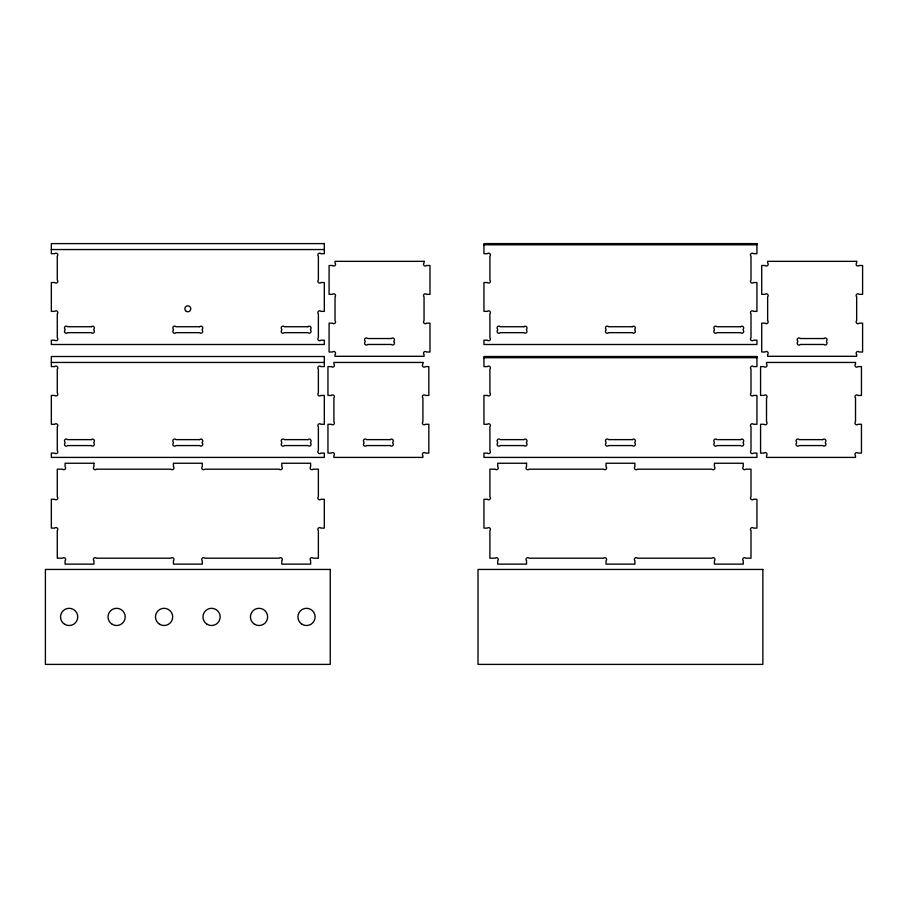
<?xml version="1.0" encoding="UTF-8"?>
<svg xmlns="http://www.w3.org/2000/svg" width="908" height="908" viewBox="0 0 908 908"><rect width="100%" height="100%" fill="white"/><g stroke="black" fill="none" stroke-linecap="round" stroke-linejoin="round"><path stroke-width="1.36" d="M483.953 244.797L756.932 244.797M51.336 249.541L324.315 249.541M483.953 357.707L756.932 357.707M51.336 362.451L324.315 362.451M324.315 243.605L51.336 243.605L51.336 253.695L54.752 253.695A1.782 1.782 0 0 1 57.272 253.695A1.782 1.782 0 0 1 57.272 256.215L57.272 280.016A1.782 1.782 0 0 1 57.272 282.536A1.782 1.782 0 0 1 54.752 282.536L51.336 282.536L51.336 311.365L54.752 311.365A1.782 1.782 0 0 1 57.272 311.365A1.782 1.782 0 0 1 57.272 313.884L57.272 337.685A1.782 1.782 0 0 1 57.272 340.205A1.782 1.782 0 0 1 54.752 340.205L51.336 340.205L51.336 344.495L324.315 344.495L324.315 340.205L320.899 340.205A1.782 1.782 0 0 1 318.379 340.205A1.782 1.782 0 0 1 318.379 337.685L318.379 313.884A1.782 1.782 0 0 1 318.379 311.365A1.782 1.782 0 0 1 320.899 311.365L324.315 311.365L324.315 282.536L320.899 282.536A1.782 1.782 0 0 1 318.379 282.536A1.782 1.782 0 0 1 318.379 280.016L318.379 256.215A1.782 1.782 0 0 1 318.379 253.695A1.782 1.782 0 0 1 320.899 253.695L324.315 253.695L324.315 243.605M756.932 243.605L483.953 243.605L483.953 253.695L487.369 253.695A1.782 1.782 0 0 1 489.889 253.695A1.782 1.782 0 0 1 489.889 256.215L489.889 280.016A1.782 1.782 0 0 1 489.889 282.536A1.782 1.782 0 0 1 487.369 282.536L483.953 282.536L483.953 311.365L487.369 311.365A1.782 1.782 0 0 1 489.889 311.365A1.782 1.782 0 0 1 489.889 313.884L489.889 337.685A1.782 1.782 0 0 1 489.889 340.205A1.782 1.782 0 0 1 487.369 340.205L483.953 340.205L483.953 344.495L756.932 344.495L756.932 340.205L753.515 340.205A1.782 1.782 0 0 1 750.995 340.205A1.782 1.782 0 0 1 750.995 337.685L750.995 313.884A1.782 1.782 0 0 1 750.995 311.365A1.782 1.782 0 0 1 753.515 311.365L756.932 311.365L756.932 282.536L753.515 282.536A1.782 1.782 0 0 1 750.995 282.536A1.782 1.782 0 0 1 750.995 280.016L750.995 256.215A1.782 1.782 0 0 1 750.995 253.695A1.782 1.782 0 0 1 753.515 253.695L756.932 253.695L756.932 243.605M424.047 261.345L335.029 261.345L335.029 262.979A1.782 1.782 0 0 1 335.029 265.499A1.782 1.782 0 0 1 332.51 265.499L329.093 265.499L329.093 294.34L332.51 294.34A1.782 1.782 0 0 1 335.029 294.34A1.782 1.782 0 0 1 335.029 296.848L335.029 320.649A1.782 1.782 0 0 1 335.029 323.169A1.782 1.782 0 0 1 332.51 323.169L329.093 323.169L329.093 352.009L332.51 352.009A1.782 1.782 0 0 1 335.029 352.009A1.782 1.782 0 0 1 335.029 354.517L335.029 356.299L424.047 356.299L424.047 354.517A1.782 1.782 0 0 1 424.047 352.009A1.782 1.782 0 0 1 426.567 352.009L429.983 352.009L429.983 323.169L426.567 323.169A1.782 1.782 0 0 1 424.047 323.169A1.782 1.782 0 0 1 424.047 320.649L424.047 296.848A1.782 1.782 0 0 1 424.047 294.34A1.782 1.782 0 0 1 426.567 294.34L429.983 294.34L429.983 265.499L426.567 265.499A1.782 1.782 0 0 1 424.047 265.499A1.782 1.782 0 0 1 424.047 262.979L424.047 261.345M856.664 261.345L767.646 261.345L767.646 262.979A1.782 1.782 0 0 1 767.646 265.499A1.782 1.782 0 0 1 765.138 265.499L761.71 265.499L761.71 294.34L765.138 294.34A1.782 1.782 0 0 1 767.646 294.34A1.782 1.782 0 0 1 767.646 296.848L767.646 320.649A1.782 1.782 0 0 1 767.646 323.169A1.782 1.782 0 0 1 765.138 323.169L761.71 323.169L761.71 352.009L765.138 352.009A1.782 1.782 0 0 1 767.646 352.009A1.782 1.782 0 0 1 767.646 354.517L767.646 356.299L856.664 356.299L856.664 354.517A1.782 1.782 0 0 1 856.664 352.009A1.782 1.782 0 0 1 859.184 352.009L862.6 352.009L862.6 323.169L859.184 323.169A1.782 1.782 0 0 1 856.664 323.169A1.782 1.782 0 0 1 856.664 320.649L856.664 296.848A1.782 1.782 0 0 1 856.664 294.34A1.782 1.782 0 0 1 859.184 294.34L862.6 294.34L862.6 265.499L859.184 265.499A1.782 1.782 0 0 1 856.664 265.499A1.782 1.782 0 0 1 856.664 262.979L856.664 261.345M91.333 326.732L67.612 326.732A1.782 1.782 0 0 0 65.058 326.619A1.782 1.782 0 0 0 65.013 329.173L65.013 330.217A1.782 1.782 0 0 0 65.058 332.771A1.782 1.782 0 0 0 67.612 332.657L91.333 332.657A1.782 1.782 0 0 0 93.853 332.657A1.782 1.782 0 0 0 93.853 330.149L93.853 329.241A1.782 1.782 0 0 0 93.853 326.732A1.782 1.782 0 0 0 91.333 326.732M199.692 326.732L175.959 326.732A1.782 1.782 0 0 0 173.405 326.619A1.782 1.782 0 0 0 173.371 329.173L173.371 330.217A1.782 1.782 0 0 0 173.405 332.771A1.782 1.782 0 0 0 175.959 332.657L199.692 332.657A1.782 1.782 0 0 0 202.212 332.657A1.782 1.782 0 0 0 202.212 330.149L202.212 329.241A1.782 1.782 0 0 0 202.212 326.732A1.782 1.782 0 0 0 199.692 326.732M308.039 326.732L284.317 326.732A1.782 1.782 0 0 0 281.764 326.619A1.782 1.782 0 0 0 281.73 329.173L281.73 330.217A1.782 1.782 0 0 0 281.764 332.771A1.782 1.782 0 0 0 284.317 332.657L308.039 332.657A1.782 1.782 0 0 0 310.559 332.657A1.782 1.782 0 0 0 310.559 330.149L310.559 329.241A1.782 1.782 0 0 0 310.559 326.732A1.782 1.782 0 0 0 308.039 326.732M523.95 326.732L500.229 326.732A1.782 1.782 0 0 0 497.675 326.619A1.782 1.782 0 0 0 497.629 329.173L497.629 330.217A1.782 1.782 0 0 0 497.675 332.771A1.782 1.782 0 0 0 500.229 332.657L523.95 332.657A1.782 1.782 0 0 0 526.47 332.657A1.782 1.782 0 0 0 526.47 330.149L526.47 329.241A1.782 1.782 0 0 0 526.47 326.732A1.782 1.782 0 0 0 523.95 326.732M632.308 326.732L608.576 326.732A1.782 1.782 0 0 0 606.022 326.619A1.782 1.782 0 0 0 605.988 329.173L605.988 330.217A1.782 1.782 0 0 0 606.022 332.771A1.782 1.782 0 0 0 608.576 332.657L632.308 332.657A1.782 1.782 0 0 0 634.828 332.657A1.782 1.782 0 0 0 634.828 330.149L634.828 329.241A1.782 1.782 0 0 0 634.828 326.732A1.782 1.782 0 0 0 632.308 326.732M740.656 326.732L716.934 326.732A1.782 1.782 0 0 0 714.38 326.619A1.782 1.782 0 0 0 714.346 329.173L714.346 330.217A1.782 1.782 0 0 0 714.38 332.771A1.782 1.782 0 0 0 716.934 332.657L740.656 332.657A1.782 1.782 0 0 0 743.175 332.657A1.782 1.782 0 0 0 743.175 330.149L743.175 329.241A1.782 1.782 0 0 0 743.175 326.732A1.782 1.782 0 0 0 740.656 326.732M391.405 338.536L367.672 338.536A1.782 1.782 0 0 0 365.13 338.412A1.782 1.782 0 0 0 365.084 340.977L365.084 342.021A1.782 1.782 0 0 0 365.13 344.575A1.782 1.782 0 0 0 367.672 344.461L391.405 344.461A1.782 1.782 0 0 0 393.924 344.461A1.782 1.782 0 0 0 393.924 341.953L393.924 341.045A1.782 1.782 0 0 0 393.924 338.536A1.782 1.782 0 0 0 391.405 338.536M824.021 338.536L800.3 338.536A1.782 1.782 0 0 0 797.746 338.412A1.782 1.782 0 0 0 797.701 340.977L797.701 342.021A1.782 1.782 0 0 0 797.746 344.575A1.782 1.782 0 0 0 800.3 344.461L824.021 344.461A1.782 1.782 0 0 0 826.541 344.461A1.782 1.782 0 0 0 826.541 341.953L826.541 341.045A1.782 1.782 0 0 0 826.541 338.536A1.782 1.782 0 0 0 824.021 338.536M324.315 356.515L51.336 356.515L51.336 366.605L54.752 366.605A1.782 1.782 0 0 1 57.272 366.605A1.782 1.782 0 0 1 57.272 369.125L57.272 392.926A1.782 1.782 0 0 1 57.272 395.434A1.782 1.782 0 0 1 54.752 395.434L51.336 395.434L51.336 424.274L54.752 424.274A1.782 1.782 0 0 1 57.272 424.274A1.782 1.782 0 0 1 57.272 426.794L57.272 450.595A1.782 1.782 0 0 1 57.272 453.103A1.782 1.782 0 0 1 54.752 453.103L51.336 453.103L51.336 457.405L324.315 457.405L324.315 453.103L320.899 453.103A1.782 1.782 0 0 1 318.379 453.103A1.782 1.782 0 0 1 318.379 450.595L318.379 426.794A1.782 1.782 0 0 1 318.379 424.274A1.782 1.782 0 0 1 320.899 424.274L324.315 424.274L324.315 395.434L320.899 395.434A1.782 1.782 0 0 1 318.379 395.434A1.782 1.782 0 0 1 318.379 392.926L318.379 369.125A1.782 1.782 0 0 1 318.379 366.605A1.782 1.782 0 0 1 320.899 366.605L324.315 366.605L324.315 356.515M756.932 356.515L483.953 356.515L483.953 366.605L487.369 366.605A1.782 1.782 0 0 1 489.889 366.605A1.782 1.782 0 0 1 489.889 369.125L489.889 392.926A1.782 1.782 0 0 1 489.889 395.434A1.782 1.782 0 0 1 487.369 395.434L483.953 395.434L483.953 424.274L487.369 424.274A1.782 1.782 0 0 1 489.889 424.274A1.782 1.782 0 0 1 489.889 426.794L489.889 450.595A1.782 1.782 0 0 1 489.889 453.103A1.782 1.782 0 0 1 487.369 453.103L483.953 453.103L483.953 457.405L756.932 457.405L756.932 453.103L753.515 453.103A1.782 1.782 0 0 1 750.995 453.103A1.782 1.782 0 0 1 750.995 450.595L750.995 426.794A1.782 1.782 0 0 1 750.995 424.274A1.782 1.782 0 0 1 753.515 424.274L756.932 424.274L756.932 395.434L753.515 395.434A1.782 1.782 0 0 1 750.995 395.434A1.782 1.782 0 0 1 750.995 392.926L750.995 369.125A1.782 1.782 0 0 1 750.995 366.605A1.782 1.782 0 0 1 753.515 366.605L756.932 366.605L756.932 356.515M422.901 362.451L333.894 362.451L333.894 364.085A1.782 1.782 0 0 1 333.894 366.605A1.782 1.782 0 0 1 331.375 366.605L327.958 366.605L327.958 395.445L331.375 395.445A1.782 1.782 0 0 1 333.894 395.445A1.782 1.782 0 0 1 333.894 397.954L333.894 421.755A1.782 1.782 0 0 1 333.894 424.274A1.782 1.782 0 0 1 331.375 424.274L327.958 424.274L327.958 453.103L331.375 453.103A1.782 1.782 0 0 1 333.894 453.103A1.782 1.782 0 0 1 333.894 455.623L333.894 457.405L422.901 457.405L422.901 455.623A1.782 1.782 0 0 1 422.901 453.103A1.782 1.782 0 0 1 425.421 453.103L428.837 453.103L428.837 424.274L425.421 424.274A1.782 1.782 0 0 1 422.901 424.274A1.782 1.782 0 0 1 422.901 421.755L422.901 397.954A1.782 1.782 0 0 1 422.901 395.445A1.782 1.782 0 0 1 425.421 395.445L428.837 395.445L428.837 366.605L425.421 366.605A1.782 1.782 0 0 1 422.901 366.605A1.782 1.782 0 0 1 422.901 364.085L422.901 362.451M855.518 362.451L766.511 362.451L766.511 364.085A1.782 1.782 0 0 1 766.511 366.605A1.782 1.782 0 0 1 763.991 366.605L760.575 366.605L760.575 395.445L763.991 395.445A1.782 1.782 0 0 1 766.511 395.445A1.782 1.782 0 0 1 766.511 397.954L766.511 421.755A1.782 1.782 0 0 1 766.511 424.274A1.782 1.782 0 0 1 763.991 424.274L760.575 424.274L760.575 453.103L763.991 453.103A1.782 1.782 0 0 1 766.511 453.103A1.782 1.782 0 0 1 766.511 455.623L766.511 457.405L855.518 457.405L855.518 455.623A1.782 1.782 0 0 1 855.518 453.103A1.782 1.782 0 0 1 858.037 453.103L861.454 453.103L861.454 424.274L858.037 424.274A1.782 1.782 0 0 1 855.518 424.274A1.782 1.782 0 0 1 855.518 421.755L855.518 397.954A1.782 1.782 0 0 1 855.518 395.445A1.782 1.782 0 0 1 858.037 395.445L861.454 395.445L861.454 366.605L858.037 366.605A1.782 1.782 0 0 1 855.518 366.605A1.782 1.782 0 0 1 855.518 364.085L855.518 362.451M91.333 439.631L67.612 439.631A1.782 1.782 0 0 0 65.058 439.517A1.782 1.782 0 0 0 65.013 442.071L65.013 443.127A1.782 1.782 0 0 0 65.058 445.68A1.782 1.782 0 0 0 67.612 445.567L91.333 445.567A1.782 1.782 0 0 0 93.853 445.567A1.782 1.782 0 0 0 93.853 443.047L93.853 442.151A1.782 1.782 0 0 0 93.853 439.631A1.782 1.782 0 0 0 91.333 439.631M199.692 439.631L175.959 439.631A1.782 1.782 0 0 0 173.405 439.517A1.782 1.782 0 0 0 173.371 442.071L173.371 443.127A1.782 1.782 0 0 0 173.405 445.68A1.782 1.782 0 0 0 175.959 445.567L199.692 445.567A1.782 1.782 0 0 0 202.212 445.567A1.782 1.782 0 0 0 202.212 443.047L202.212 442.151A1.782 1.782 0 0 0 202.212 439.631A1.782 1.782 0 0 0 199.692 439.631M308.039 439.631L284.317 439.631A1.782 1.782 0 0 0 281.764 439.517A1.782 1.782 0 0 0 281.73 442.071L281.73 443.127A1.782 1.782 0 0 0 281.764 445.68A1.782 1.782 0 0 0 284.317 445.567L308.039 445.567A1.782 1.782 0 0 0 310.559 445.567A1.782 1.782 0 0 0 310.559 443.047L310.559 442.151A1.782 1.782 0 0 0 310.559 439.631A1.782 1.782 0 0 0 308.039 439.631M390.258 439.631L366.537 439.631A1.782 1.782 0 0 0 363.983 439.517A1.782 1.782 0 0 0 363.949 442.071L363.949 443.127A1.782 1.782 0 0 0 363.983 445.68A1.782 1.782 0 0 0 366.537 445.567L390.258 445.567A1.782 1.782 0 0 0 392.778 445.567A1.782 1.782 0 0 0 392.778 443.047L392.778 442.151A1.782 1.782 0 0 0 392.778 439.631A1.782 1.782 0 0 0 390.258 439.631M523.95 439.631L500.229 439.631A1.782 1.782 0 0 0 497.675 439.517A1.782 1.782 0 0 0 497.629 442.071L497.629 443.127A1.782 1.782 0 0 0 497.675 445.68A1.782 1.782 0 0 0 500.229 445.567L523.95 445.567A1.782 1.782 0 0 0 526.47 445.567A1.782 1.782 0 0 0 526.47 443.047L526.47 442.151A1.782 1.782 0 0 0 526.47 439.631A1.782 1.782 0 0 0 523.95 439.631M632.308 439.631L608.576 439.631A1.782 1.782 0 0 0 606.022 439.517A1.782 1.782 0 0 0 605.988 442.071L605.988 443.127A1.782 1.782 0 0 0 606.022 445.68A1.782 1.782 0 0 0 608.576 445.567L632.308 445.567A1.782 1.782 0 0 0 634.828 445.567A1.782 1.782 0 0 0 634.828 443.047L634.828 442.151A1.782 1.782 0 0 0 634.828 439.631A1.782 1.782 0 0 0 632.308 439.631M740.656 439.631L716.934 439.631A1.782 1.782 0 0 0 714.38 439.517A1.782 1.782 0 0 0 714.346 442.071L714.346 443.127A1.782 1.782 0 0 0 714.38 445.68A1.782 1.782 0 0 0 716.934 445.567L740.656 445.567A1.782 1.782 0 0 0 743.175 445.567A1.782 1.782 0 0 0 743.175 443.047L743.175 442.151A1.782 1.782 0 0 0 743.175 439.631A1.782 1.782 0 0 0 740.656 439.631M822.875 439.631L799.154 439.631A1.782 1.782 0 0 0 796.6 439.517A1.782 1.782 0 0 0 796.566 442.071L796.566 443.127A1.782 1.782 0 0 0 796.6 445.68A1.782 1.782 0 0 0 799.154 445.567L822.875 445.567A1.782 1.782 0 0 0 825.395 445.567A1.782 1.782 0 0 0 825.395 443.047L825.395 442.151A1.782 1.782 0 0 0 825.395 439.631A1.782 1.782 0 0 0 822.875 439.631M93.921 463.25L65.092 463.25L65.092 466.667A1.782 1.782 0 0 1 65.092 469.186A1.782 1.782 0 0 1 62.573 469.186L57.272 469.186L57.272 496.755A1.782 1.782 0 0 1 57.272 499.275A1.782 1.782 0 0 1 54.752 499.275L51.336 499.275L51.336 528.104L54.752 528.104A1.782 1.782 0 0 1 57.272 528.104A1.782 1.782 0 0 1 57.272 530.624L57.272 558.193L62.573 558.193A1.782 1.782 0 0 1 65.092 558.193A1.782 1.782 0 0 1 65.092 560.713L65.092 564.129L93.921 564.129L93.921 560.713A1.782 1.782 0 0 1 93.921 558.193A1.782 1.782 0 0 1 96.441 558.193L170.931 558.193A1.782 1.782 0 0 1 173.439 558.193A1.782 1.782 0 0 1 173.439 560.713L173.439 564.129L202.28 564.129L202.28 560.713A1.782 1.782 0 0 1 202.28 558.193A1.782 1.782 0 0 1 204.799 558.193L279.278 558.193A1.782 1.782 0 0 1 281.798 558.193A1.782 1.782 0 0 1 281.798 560.713L281.798 564.129L310.638 564.129L310.638 560.713A1.782 1.782 0 0 1 310.638 558.193A1.782 1.782 0 0 1 313.147 558.193L318.379 558.193L318.379 530.624A1.782 1.782 0 0 1 318.379 528.104A1.782 1.782 0 0 1 320.899 528.104L324.315 528.104L324.315 499.275L320.899 499.275A1.782 1.782 0 0 1 318.379 499.275A1.782 1.782 0 0 1 318.379 496.755L318.379 469.186L313.147 469.186A1.782 1.782 0 0 1 310.638 469.186A1.782 1.782 0 0 1 310.638 466.667L310.638 463.25L281.798 463.25L281.798 466.667A1.782 1.782 0 0 1 281.798 469.186A1.782 1.782 0 0 1 279.278 469.186L204.799 469.186A1.782 1.782 0 0 1 202.28 469.186A1.782 1.782 0 0 1 202.28 466.667L202.28 463.25L173.439 463.25L173.439 466.667A1.782 1.782 0 0 1 173.439 469.186A1.782 1.782 0 0 1 170.931 469.186L96.441 469.186A1.782 1.782 0 0 1 93.921 469.186A1.782 1.782 0 0 1 93.921 466.667L93.921 463.25M526.538 463.25L497.709 463.25L497.709 466.667A1.782 1.782 0 0 1 497.709 469.186A1.782 1.782 0 0 1 495.189 469.186L489.889 469.186L489.889 496.755A1.782 1.782 0 0 1 489.889 499.275A1.782 1.782 0 0 1 487.369 499.275L483.953 499.275L483.953 528.104L487.369 528.104A1.782 1.782 0 0 1 489.889 528.104A1.782 1.782 0 0 1 489.889 530.624L489.889 558.193L495.189 558.193A1.782 1.782 0 0 1 497.709 558.193A1.782 1.782 0 0 1 497.709 560.713L497.709 564.129L526.538 564.129L526.538 560.713A1.782 1.782 0 0 1 526.538 558.193A1.782 1.782 0 0 1 529.058 558.193L603.548 558.193A1.782 1.782 0 0 1 606.056 558.193A1.782 1.782 0 0 1 606.056 560.713L606.056 564.129L634.896 564.129L634.896 560.713A1.782 1.782 0 0 1 634.896 558.193A1.782 1.782 0 0 1 637.416 558.193L711.895 558.193A1.782 1.782 0 0 1 714.414 558.193A1.782 1.782 0 0 1 714.414 560.713L714.414 564.129L743.255 564.129L743.255 560.713A1.782 1.782 0 0 1 743.255 558.193A1.782 1.782 0 0 1 745.763 558.193L750.995 558.193L750.995 530.624A1.782 1.782 0 0 1 750.995 528.104A1.782 1.782 0 0 1 753.515 528.104L756.932 528.104L756.932 499.275L753.515 499.275A1.782 1.782 0 0 1 750.995 499.275A1.782 1.782 0 0 1 750.995 496.755L750.995 469.186L745.763 469.186A1.782 1.782 0 0 1 743.255 469.186A1.782 1.782 0 0 1 743.255 466.667L743.255 463.25L714.414 463.25L714.414 466.667A1.782 1.782 0 0 1 714.414 469.186A1.782 1.782 0 0 1 711.895 469.186L637.416 469.186A1.782 1.782 0 0 1 634.896 469.186A1.782 1.782 0 0 1 634.896 466.667L634.896 463.25L606.056 463.25L606.056 466.667A1.782 1.782 0 0 1 606.056 469.186A1.782 1.782 0 0 1 603.548 469.186L529.058 469.186A1.782 1.782 0 0 1 526.538 469.186A1.782 1.782 0 0 1 526.538 466.667L526.538 463.25M330.251 569.441L45.4 569.441L45.4 664.395L330.251 664.395L330.251 569.441M762.868 569.441L478.017 569.441L478.017 664.395L762.868 664.395L762.868 569.441M186.344 311.376A2.962 2.962 0 0 0 190.793 308.811A2.962 2.962 0 0 0 186.344 306.234A2.962 2.962 0 0 0 186.344 311.376M64.831 624.364A8.603 8.603 0 0 0 77.748 616.918A8.603 8.603 0 0 0 64.831 609.461A8.603 8.603 0 0 0 64.831 624.364M112.308 624.364A8.603 8.603 0 0 0 125.213 616.918A8.603 8.603 0 0 0 112.308 609.461A8.603 8.603 0 0 0 112.308 624.364M159.785 624.364A8.603 8.603 0 0 0 172.69 616.918A8.603 8.603 0 0 0 159.785 609.461A8.603 8.603 0 0 0 159.785 624.364M207.262 624.364A8.603 8.603 0 0 0 220.167 616.918A8.603 8.603 0 0 0 207.262 609.461A8.603 8.603 0 0 0 207.262 624.364M254.739 624.364A8.603 8.603 0 0 0 267.644 616.918A8.603 8.603 0 0 0 254.739 609.461A8.603 8.603 0 0 0 254.739 624.364M302.216 624.364A8.603 8.603 0 0 0 315.121 616.918A8.603 8.603 0 0 0 302.216 609.461A8.603 8.603 0 0 0 302.216 624.364"/></g></svg>
